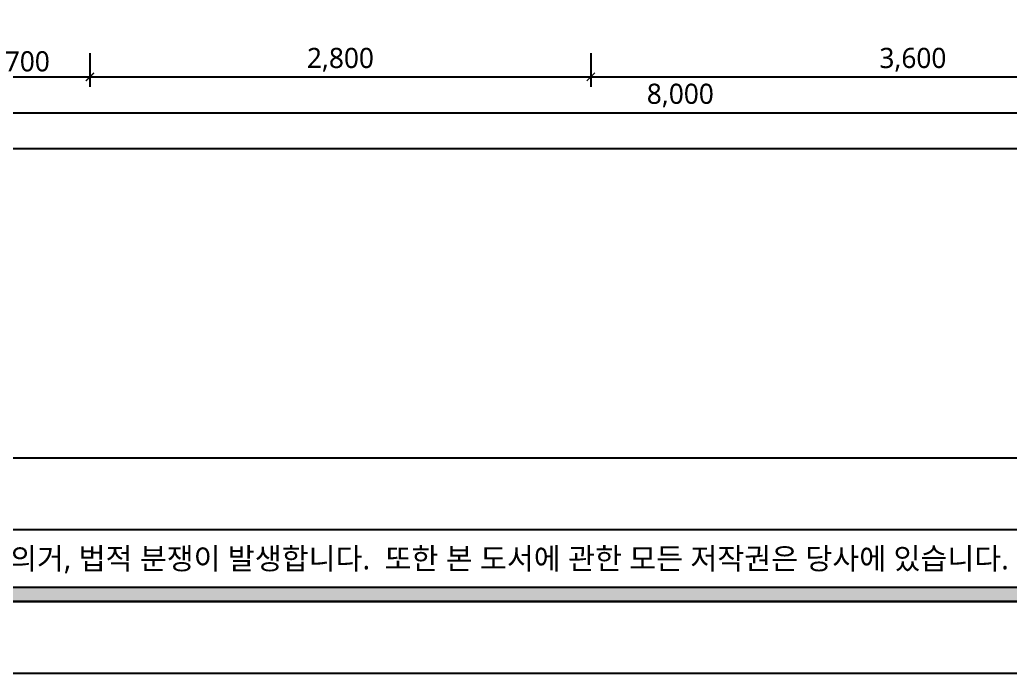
# Model space of a CAD drawing. Header units: metres. Extents: x 11578468 to 47831421, y -58341524 to -14256839.
# Drawn here: x 23788122 to 23793658, y -29040066 to -29036418 of the extents above; entities that cross this region are included whole.
import ezdxf
from ezdxf.enums import TextEntityAlignment as Align

# ---------------------------------------------------------------- set-up
doc = ezdxf.new("R2010")
doc.units = ezdxf.units.M
doc.header["$LTSCALE"] = 50
doc.header["$MEASUREMENT"] = 0
doc.layers.get('0').update_dxf_attribs({"linetype": 'CONTINUOUS'})
doc.layers.get('DEFPOINTS').update_dxf_attribs({"linetype": 'CONTINUOUS'})
for name, color, linetype in [('3.기호.계단선', 30, 'CONTINUOUS'), ('FORM(YOURNAME)-1', 1, 'CONTINUOUS'), ('FORM(YOURNAME)-11', 1, 'CONTINUOUS')]:
    doc.layers.add(name, color=color, linetype=linetype)
doc.layers.add('DIM', color=7, linetype='CONTINUOUS', lineweight=15)
doc.styles.add('N 맑은고딕', font='malgun.ttf')
doc.styles.add('YOURNAME', font='malgun.ttf')
doc.dimstyles.new('JJ IN 45', dxfattribs={"dimscale": 45, "dimtxt": 2.5, "dimasz": 1, "dimexe": 1.25, "dimexo": 1.5, "dimtad": 1, "dimdec": 6, "dimlunit": 6, "dimtxsty": 'N 맑은고딕', "dimblk": 'ARCHTICK', "dimcen": 2.5, "dimclrd": 256, "dimclre": 256, "dimclrt": 256, "dimadec": 0, "dimazin": 0, "dimtfac": 1, "dimtdec": 6, "dimtix": 1, "dimtmove": 0, "dimatfit": 3, "dimldrblk": 'ARCHTICK', "dimfxl": 1, "dimarcsym": 0})

# ---------------------------------------------------------------- blocks, each defined once
blk = doc.blocks.new('_ArchTick')
at = {"color": 0, "linetype": 'ByBlock', "const_width": 0.15}
blk.add_lwpolyline([(-0.5, -0.5), (0.5, 0.5)], dxfattribs=at)
blk = doc.blocks.new('*D374')
at = {"layer": 'DEFPOINTS', "color": 0, "transparency": 16777216}
for p in [(23736002, -29144857), (23736702, -29144857), (23736702, -29145057)]:
    blk.add_point(p, dxfattribs=at)
at = {"layer": 'DIM', "lineweight": -2, "transparency": 16777216}
for p, q in [((23736002, -29144924.5), (23736002, -29145113.25)), ((23736702, -29144924.5), (23736702, -29145113.25)), ((23736002, -29145057), (23736702, -29145057))]:
    blk.add_line(p, q, dxfattribs=at)
at = {"layer": 'DIM', "lineweight": -2, "transparency": 16777216, "xscale": 45, "yscale": 45, "zscale": 45, "rotation": 180}
blk.add_blockref('_ArchTick', (23736002, -29145057), dxfattribs=at)
at = {"layer": 'DIM', "lineweight": -2, "transparency": 16777216, "xscale": 45, "yscale": 45, "zscale": 45}
blk.add_blockref('_ArchTick', (23736702, -29145057), dxfattribs=at)
at = {"layer": 'DIM', "transparency": 16777216, "insert": (23736352, -29144970.75254755), "char_height": 112.5, "attachment_point": 5, "style": 'N 맑은고딕'}
blk.add_mtext('700', dxfattribs=at)
blk = doc.blocks.new('*D375')
at = {"layer": 'DEFPOINTS', "color": 0, "transparency": 16777216}
for p in [(23736702, -29144857), (23739502, -29144857), (23739502, -29145057)]:
    blk.add_point(p, dxfattribs=at)
at = {"layer": 'DIM', "lineweight": -2, "transparency": 16777216}
for p, q in [((23736702, -29144924.5), (23736702, -29145113.25)), ((23739502, -29144924.5), (23739502, -29145113.25)), ((23736702, -29145057), (23739502, -29145057))]:
    blk.add_line(p, q, dxfattribs=at)
at = {"layer": 'DIM', "lineweight": -2, "transparency": 16777216, "xscale": 45, "yscale": 45, "zscale": 45, "rotation": 180}
blk.add_blockref('_ArchTick', (23736702, -29145057), dxfattribs=at)
at = {"layer": 'DIM', "lineweight": -2, "transparency": 16777216, "xscale": 45, "yscale": 45, "zscale": 45}
blk.add_blockref('_ArchTick', (23739502, -29145057), dxfattribs=at)
at = {"layer": 'DIM', "transparency": 16777216, "insert": (23738102, -29144961.3138587), "char_height": 112.5, "attachment_point": 5, "style": 'N 맑은고딕'}
blk.add_mtext('2,800', dxfattribs=at)
blk = doc.blocks.new('*D376')
at = {"layer": 'DEFPOINTS', "color": 0, "transparency": 16777216}
for p in [(23739502, -29144857), (23743102, -29144857), (23743102, -29145057)]:
    blk.add_point(p, dxfattribs=at)
at = {"layer": 'DIM', "lineweight": -2, "transparency": 16777216}
for p, q in [((23739502, -29144924.5), (23739502, -29145113.25)), ((23743102, -29144924.5), (23743102, -29145113.25)), ((23739502, -29145057), (23743102, -29145057))]:
    blk.add_line(p, q, dxfattribs=at)
at = {"layer": 'DIM', "lineweight": -2, "transparency": 16777216, "xscale": 45, "yscale": 45, "zscale": 45, "rotation": 180}
blk.add_blockref('_ArchTick', (23739502, -29145057), dxfattribs=at)
at = {"layer": 'DIM', "lineweight": -2, "transparency": 16777216, "xscale": 45, "yscale": 45, "zscale": 45}
blk.add_blockref('_ArchTick', (23743102, -29145057), dxfattribs=at)
at = {"layer": 'DIM', "transparency": 16777216, "insert": (23741302, -29144961.3138587), "char_height": 112.5, "attachment_point": 5, "style": 'N 맑은고딕'}
blk.add_mtext('3,600', dxfattribs=at)
blk = doc.blocks.new('*D382')
at = {"layer": 'DEFPOINTS', "color": 0, "transparency": 16777216}
for p in [(23736002, -29144857), (23744002, -29144857), (23744002, -29145257)]:
    blk.add_point(p, dxfattribs=at)
at = {"layer": 'DIM', "lineweight": -2, "transparency": 16777216}
for p, q in [((23736002, -29144924.5), (23736002, -29145313.25)), ((23744002, -29144924.5), (23744002, -29145313.25)), ((23736002, -29145257), (23744002, -29145257))]:
    blk.add_line(p, q, dxfattribs=at)
at = {"layer": 'DIM', "lineweight": -2, "transparency": 16777216, "xscale": 45, "yscale": 45, "zscale": 45, "rotation": 180}
blk.add_blockref('_ArchTick', (23736002, -29145257), dxfattribs=at)
at = {"layer": 'DIM', "lineweight": -2, "transparency": 16777216, "xscale": 45, "yscale": 45, "zscale": 45}
blk.add_blockref('_ArchTick', (23744002, -29145257), dxfattribs=at)
at = {"layer": 'DIM', "transparency": 16777216, "insert": (23740002, -29145161.3138587), "char_height": 112.5, "attachment_point": 5, "style": 'N 맑은고딕'}
blk.add_mtext('8,000', dxfattribs=at)
blk = doc.blocks.new('*D384')
at = {"layer": 'DEFPOINTS', "color": 0, "transparency": 16777216}
for p in [(23725352, -29144857), (23745702, -29144857), (23745702, -29145457)]:
    blk.add_point(p, dxfattribs=at)
at = {"layer": 'DIM', "lineweight": -2, "transparency": 16777216}
for p, q in [((23725352, -29144924.5), (23725352, -29145513.25)), ((23745702, -29144924.5), (23745702, -29145513.25)), ((23725352, -29145457), (23745702, -29145457))]:
    blk.add_line(p, q, dxfattribs=at)
at = {"layer": 'DIM', "lineweight": -2, "transparency": 16777216, "xscale": 45, "yscale": 45, "zscale": 45, "rotation": 180}
blk.add_blockref('_ArchTick', (23725352, -29145457), dxfattribs=at)
at = {"layer": 'DIM', "lineweight": -2, "transparency": 16777216, "xscale": 45, "yscale": 45, "zscale": 45}
blk.add_blockref('_ArchTick', (23745702, -29145457), dxfattribs=at)
at = {"layer": 'DIM', "transparency": 16777216, "insert": (23735527, -29145361.3138587), "char_height": 112.5, "attachment_point": 5, "style": 'N 맑은고딕'}
blk.add_mtext('20,350', dxfattribs=at)
blk = doc.blocks.new('FORM-ELEVATION')
at = {"layer": 'FORM(YOURNAME)-11'}
h = blk.add_hatch(color=256, dxfattribs=at)
h.dxf.hatch_style = 1
h.paths.add_polyline_path([(-10308.57059686631, 35708.19891316444), (71691.42940313369, 35708.19891316444), (71691.42940313369, 35508.19891316444), (-10308.57059686631, 35508.19891316444)])
h.paths.add_polyline_path([(-10308.57059686631, -21491.80108683556), (71691.42940313369, -21491.80108683556), (71691.42940313369, -21691.80108683556), (-10308.57059686631, -21691.80108683556)])
at = {"layer": 'DEFPOINTS', "color": 158}
blk.add_line((62481.42940313369, -20691.80108683556), (-10308.57059686631, -20691.80108683556), dxfattribs=at)
blk.add_lwpolyline([(-10308.57059686631, -21691.80108683556), (71691.42940313369, -21691.80108683556), (71691.42940313369, 35708.19891316444), (-10308.57059686631, 35708.19891316444)], close=True, dxfattribs=at)
at = {"layer": 'DEFPOINTS'}
blk.add_lwpolyline([(-8308.57059686631, 33708.19891316444), (61071.42940313369, 33708.19891316444), (61071.42940313369, -19691.80108683556), (-8308.57059686631, -19691.80108683556)], close=True, dxfattribs=at)
at = {"layer": 'FORM(YOURNAME)-11', "color": 250}
blk.add_lwpolyline([(-11308.57059686631, -22691.80108683556), (72691.42940313369, -22691.80108683556), (72691.42940313369, 36708.19891316444), (-11308.57059686631, 36708.19891316444)], close=True, dxfattribs=at)
at = {"layer": 'FORM(YOURNAME)-11'}
blk.add_lwpolyline([(-10308.57059686631, -21491.80108683556), (71691.42940313369, -21491.80108683556), (71691.42940313369, -21691.80108683556), (-10308.57059686631, -21691.80108683556)], close=True, dxfattribs=at)
at = {"layer": 'FORM(YOURNAME)-11', "color": 1, "style": 'YOURNAME'}
blk.add_text("- 본 도서는 어떠한 경우에도 무단으로 도용할 수 없으며 도용시 '지적재산권' 보호에 관한 법률에 의거, 법적 분쟁이 발생합니다.  또한 본 도서에 관한 모든 저작권은 당사에 있습니다. -", height=300, dxfattribs=at).set_placement((28146.11270239949, -21091.80108683556), align=Align.MIDDLE_CENTER)
at = {"layer": 'FORM(YOURNAME)-11', "color": 3, "style": 'YOURNAME'}
for tag, height, p in [('1', 450.5000000000001, (71040.92940313369, -1219.301086835563)), ('2', 450.5000000000001, (71040.92940313369, -1862.872515402734)), ('3', 450.5000000000001, (71040.92940313369, -3150.015372551978)), ('4', 450.5000000000001, (71040.92940313369, -5080.729658268392)), ('5', 514.8571428571429, (71040.92940313369, -7397.586801126599)), ('6', 514.8571428571429, (71040.92940313369, -9650.0868011266)), ('7', 514.8571428571429, (71040.92940313369, -11902.5868011266)), ('8', 514.8571428571429, (71040.92940313369, -14155.0868011266)), ('9', 514.8571428571429, (71040.92940313369, -16407.5868011266)), ('10', 514.8571428571429, (66790.64106271416, -18595.72965826839)), ('11', 514.8571428571429, (71040.92940313369, -18660.0868011266)), ('12', 514.8571428571429, (66790.64106271416, -20848.22965826839)), ('13', 514.8571428571429, (71040.92940313369, -20848.22965826839))]:
    blk.add_attdef(tag, text='', height=height, dxfattribs=at).set_placement(p, align=Align.MIDDLE_RIGHT)
blk = doc.blocks.new('sdagdgds')
at = {"layer": 'DIM'}
for base, p1, p2, picture, middle in [((23745702, -29145457), (23725352, -29144857), (23745702, -29144857), '*D384', (23735527, -29145361.3138587)), ((23736702, -29145057), (23736002, -29144857), (23736702, -29144857), '*D374', (23736352, -29144970.75254755)), ((23744002, -29145257), (23736002, -29144857), (23744002, -29144857), '*D382', (23740002, -29145161.3138587)), ((23739502, -29145057), (23736702, -29144857), (23739502, -29144857), '*D375', (23738102, -29144961.3138587)), ((23743102, -29145057), (23739502, -29144857), (23743102, -29144857), '*D376', (23741302, -29144961.3138587))]:
    dim = blk.add_linear_dim(base=base, p1=p1, p2=p2, dimstyle='JJ IN 45', dxfattribs=at)
    dim.commit()
    dim.dimension.update_dxf_attribs({"geometry": picture, "text_midpoint": middle})

msp = doc.modelspace()

# ---------------------------------------------------------------- block references
at = {"layer": '3.기호.계단선'}
msp.add_blockref('sdagdgds', (51811.67617667466, 108320.3500313759), dxfattribs=at)
at = {"layer": 'FORM(YOURNAME)-1', "xscale": 0.4, "yscale": 0.4, "zscale": 0.4}
msp.add_blockref('FORM-ELEVATION', (23776439.20851721, -29030989.61008395), dxfattribs=at)

doc.saveas('drawing.dxf')
